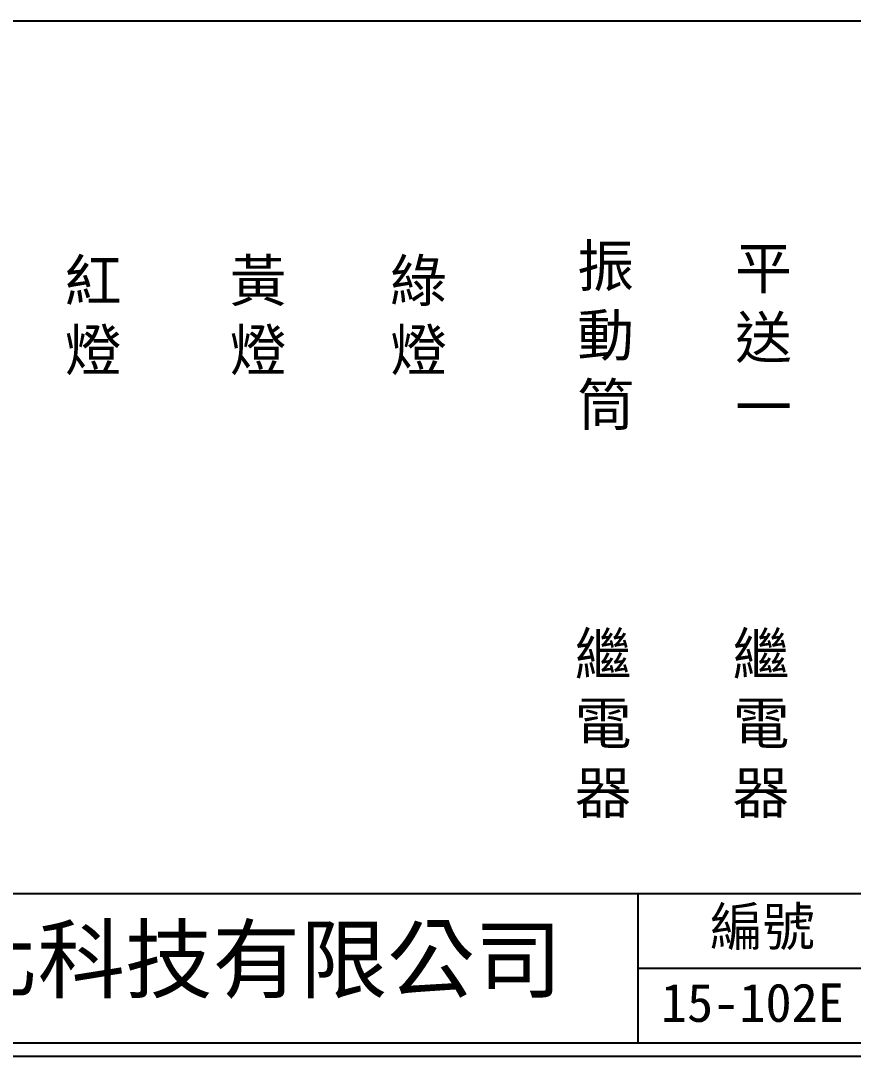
# Model space of a CAD drawing. Extents: x 926 to 1213, y 3 to 207.
# Drawn here: x 1003.7 to 1081.6, y 3 to 100 of the extents above; entities that cross this region are included whole.
import ezdxf

# ---------------------------------------------------------------- set-up
doc = ezdxf.new("R2010")
doc.units = 0
doc.layers.add('圖框層', color=7, linetype='CONTINUOUS')
doc.layers.add('標尺寸層', color=3, linetype='CONTINUOUS')
doc.styles.add('CNS', font='romanc.shx', dxfattribs={"bigfont": 'chineset.shx'})
doc.styles.add('STSL', font='KAIU.TTF')

msp = doc.modelspace()

# ---------------------------------------------------------------- linework, layer by layer
at = {"layer": '圖框層', "color": 7}
for p, q in [((926.992, 18.25), (1211.493, 18.25)), ((1061.493, 4.25), (1061.493, 18.25)), ((1061.493, 11.25), (1211.493, 11.25)), ((926.992, 4.25), (1211.493, 4.25)), ((925.742, 3), (1212.742, 3))]:
    msp.add_line(p, q, dxfattribs=at)
at = {"layer": '標尺寸層', "color": 7}
msp.add_line((930.49, 99.958), (1208.361, 99.958), dxfattribs=at)

# ---------------------------------------------------------------- texts
at = {"layer": '圖框層', "color": 4, "style": 'STSL'}
for s, height, p in [('編號', 3.6, (1068.208, 13.337)), ('泓陞自動化科技有限公司', 6, (964.346, 9.076)), ('15-102E', 3.6, (1063.606, 6.224))]:
    msp.add_text(s, height=height, dxfattribs=at).set_placement(p)
at = {"layer": '標尺寸層', "color": 7, "char_height": 3.9, "attachment_point": 5, "style": 'CNS'}
for s, insert, width in [('{\\fDFKai-SB|b0|i0|c136|p65;振動筒}', (1058.443, 70.295), 2.84806), ('{\\fDFKai-SB|b0|i0|c136|p65;平送一}', (1073.222, 70.295), 2.84806), ('{\\fDFKai-SB|b0|i0|c136|p65;紅燈}', (1010.459, 72.165), 2.84806), ('{\\fDFKai-SB|b0|i0|c136|p65;黃燈}', (1025.903, 72.165), 2.84806), ('{\\fDFKai-SB|b0|i0|c136|p65;綠燈}', (1040.93, 72.165), 2.84806), ('{\\fDFKai-SB|b0|i0|c136|p65;繼電器}', (1058.205, 33.971), 8.6627), ('{\\fDFKai-SB|b0|i0|c136|p65;繼電器}', (1072.983, 33.971), 8.6627)]:
    msp.add_mtext(s, dxfattribs=dict(at, insert=insert, width=width))

doc.saveas('drawing.dxf')
